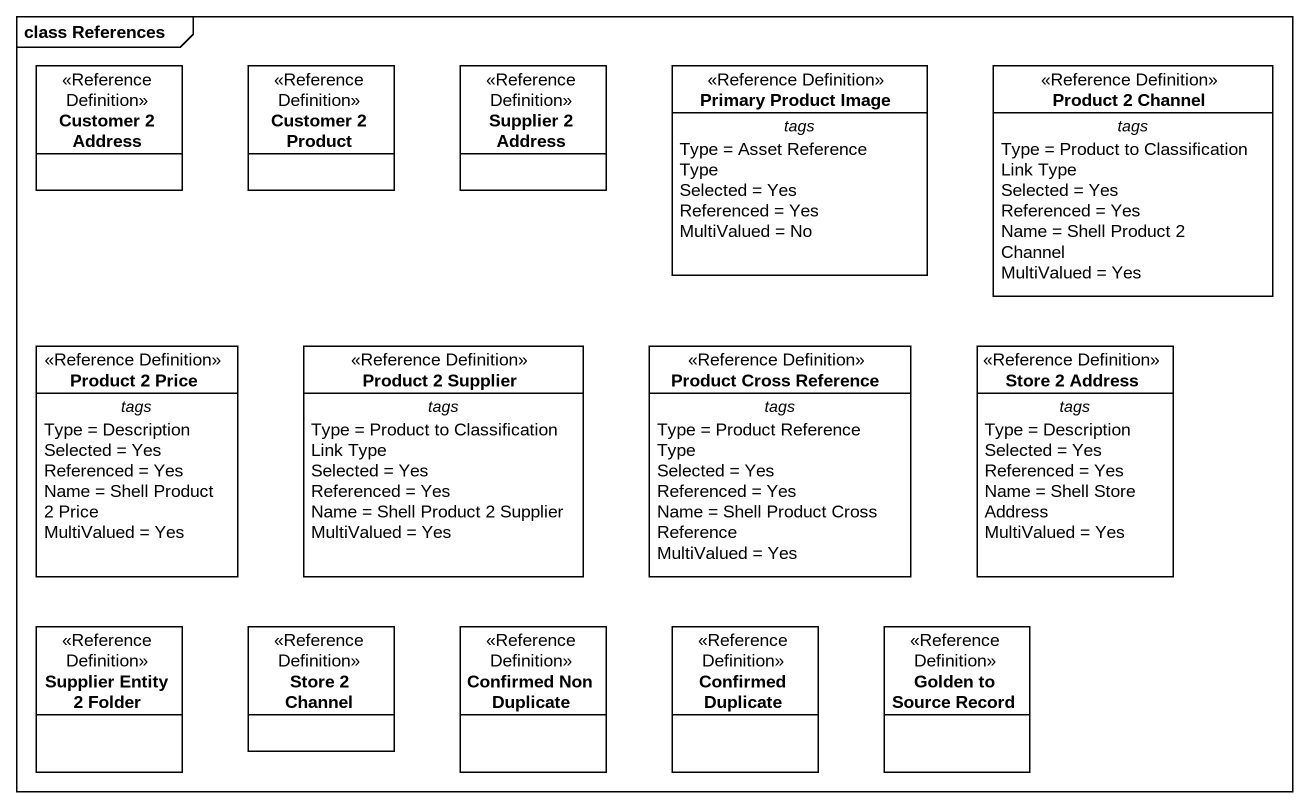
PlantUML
@startuml
mainframe class References
hide circle
hide empty members
class "Customer 2 Address" as Customer_2_Address <<Reference Definition>>
class "Customer 2 Product" as Customer_2_Product <<Reference Definition>>
class "Supplier 2 Address" as Supplier_2_Address <<Reference Definition>>
class "Primary Product Image" as Primary_Product_Image <<Reference Definition>> {
  -- tags --
  Type = Asset Reference Type
  Selected = Yes
  Referenced = Yes
  MultiValued = No
}
class "Product 2 Channel" as Product_2_Channel <<Reference Definition>> {
  -- tags --
  Type = Product to Classification Link Type
  Selected = Yes
  Referenced = Yes
  Name = Shell Product 2 Channel
  MultiValued = Yes
}
class "Product 2 Price" as Product_2_Price <<Reference Definition>> {
  -- tags --
  Type = Description
  Selected = Yes
  Referenced = Yes
  Name = Shell Product 2 Price
  MultiValued = Yes
}
class "Product 2 Supplier" as Product_2_Supplier <<Reference Definition>> {
  -- tags --
  Type = Product to Classification Link Type
  Selected = Yes
  Referenced = Yes
  Name = Shell Product 2 Supplier
  MultiValued = Yes
}
class "Product Cross Reference" as Product_Cross_Reference <<Reference Definition>> {
  -- tags --
  Type = Product Reference Type
  Selected = Yes
  Referenced = Yes
  Name = Shell Product Cross Reference
  MultiValued = Yes
}
class "Store 2 Address" as Store_2_Address <<Reference Definition>> {
  -- tags --
  Type = Description
  Selected = Yes
  Referenced = Yes
  Name = Shell Store Address
  MultiValued = Yes
}
class "Supplier Entity 2 Folder" as Supplier_Entity_2_Folder <<Reference Definition>>
class "Store 2 Channel" as Store_2_Channel <<Reference Definition>>
class "Confirmed Non Duplicate" as Confirmed_Non_Duplicate <<Reference Definition>>
class "Confirmed Duplicate" as Confirmed_Duplicate <<Reference Definition>>
class "Golden to Source Record" as Golden_to_Source_Record <<Reference Definition>>
@enduml
